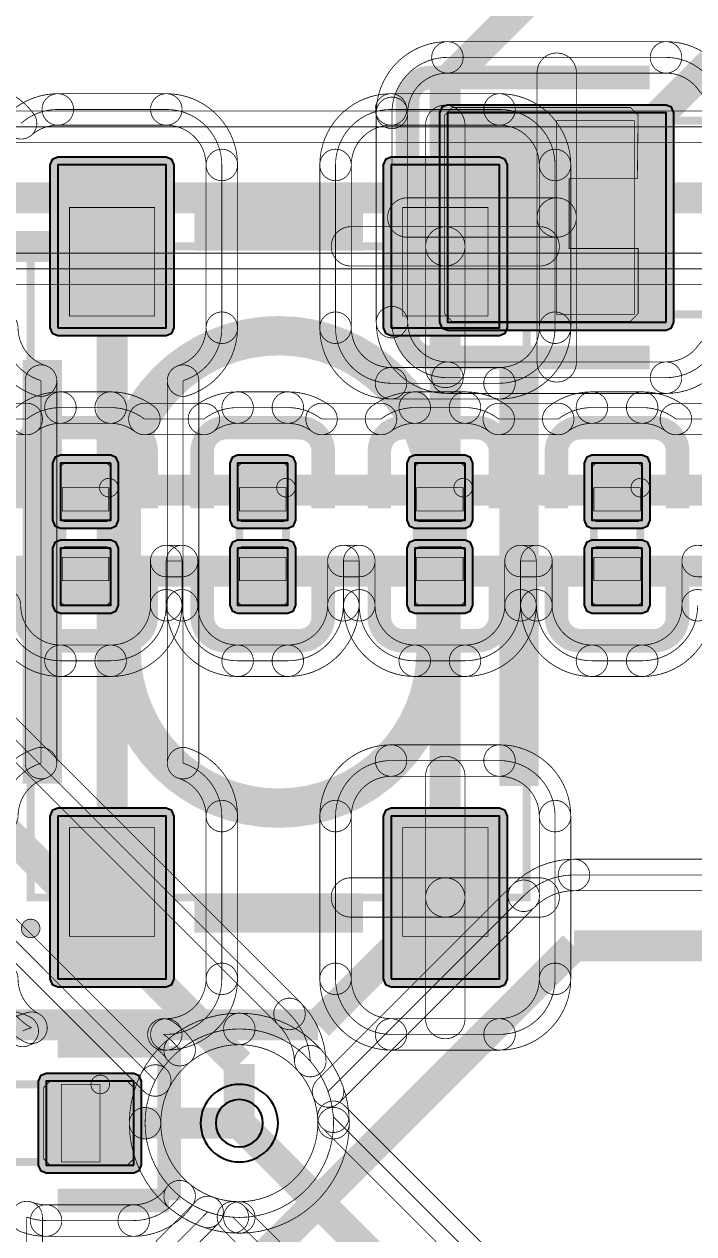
# Model space of a CAD drawing. Header units: millimetres. Extents: x -2.5 to 44.5, y -38.5 to 2.5.
# Drawn here: x 6.74 to 11.06, y -13.03 to -5.23 of the extents above; entities that cross this region are included whole.
import ezdxf

# ---------------------------------------------------------------- set-up
doc = ezdxf.new("R2010")
doc.units = ezdxf.units.MM
for name, color, linetype, true_color in [('Bottom Layer', 7, 'Continuous', 0x0000ff), ('Bottom Paste Mask Layer', 7, 'Continuous', 0x800000), ('Bottom Silkscreen Layer', 7, 'Continuous', 0x808000), ('Bottom Solder Mask Layer', 7, 'Continuous', 0xff00ff), ('Component Marking Layer', 7, 'Continuous', 0x66ffcc), ('Component Shape Layer', 7, 'Continuous', 0x00cccc), ('Hole Layer', 7, 'Continuous', 0x816200), ('Inner1', 7, 'Continuous', 0xbc8e00), ('Inner2', 7, 'Continuous', 0x70dbfa), ('Multi-Layer', 7, 'Continuous', 0xc0c0c0), ('Pin Soldering Layer', 7, 'Continuous', 0xcc9999), ('Top Layer', 7, 'Continuous', 0xff0000), ('Top Paste Mask Layer', 7, 'Continuous', 0x808080), ('Top Silkscreen Layer', 7, 'Continuous', 0xffff00), ('Top Solder Mask Layer', 7, 'Continuous', 0x800080)]:
    doc.layers.add(name, color=color, linetype=linetype, true_color=true_color)

msp = doc.modelspace()

# ---------------------------------------------------------------- hatches: boundary and pattern name
at = {"layer": 'Bottom Layer'}
for points in [[(10.881, -7.152), (10.881, -5.802), (9.471, -5.802), (9.471, -7.152)], [(7.2981, -8.0611), (6.9741, -8.0611), (6.9741, -8.4295), (7.2981, -8.4295)], [(8.4411, -8.0611), (8.1171, -8.0611), (8.1171, -8.4295), (8.4411, -8.4295)], [(9.5842, -8.0611), (9.2601, -8.0611), (9.2601, -8.4295), (9.5842, -8.4295)], [(10.7272, -8.0611), (10.4031, -8.0611), (10.4031, -8.4295), (10.7272, -8.4295)], [(7.2981, -8.6097), (6.9741, -8.6097), (6.9741, -8.9782), (7.2981, -8.9782)], [(8.4411, -8.6097), (8.1171, -8.6097), (8.1171, -8.9782), (8.4411, -8.9782)], [(9.5842, -8.6097), (9.2601, -8.6097), (9.2601, -8.9782), (9.5842, -8.9782)], [(10.7272, -8.6097), (10.4031, -8.6097), (10.4031, -8.9782), (10.7272, -8.9782)]]:
    msp.add_hatch(color=256, dxfattribs=at).paths.add_polyline_path(points)
at = {"layer": 'Bottom Paste Mask Layer'}
for points in [[(10.701, -7.097), (10.701, -6.677), (10.256, -6.677), (10.256, -6.227), (10.696, -6.227), (10.701, -5.817), (10.651, -5.767), (9.501, -5.767), (9.451, -5.817), (9.451, -7.097), (9.501, -7.147), (10.651, -7.147)], [(7.2741, -8.4386), (6.9981, -8.4386), (6.9741, -8.4146), (6.9741, -8.0852), (6.9981, -8.0612), (7.2741, -8.0612), (7.2981, -8.0852), (7.2981, -8.4146)], [(8.4171, -8.4386), (8.1411, -8.4386), (8.1171, -8.4146), (8.1171, -8.0852), (8.1411, -8.0612), (8.4171, -8.0612), (8.4411, -8.0852), (8.4411, -8.4146)], [(9.5601, -8.4386), (9.2842, -8.4386), (9.2601, -8.4146), (9.2601, -8.0852), (9.2842, -8.0612), (9.5601, -8.0612), (9.5842, -8.0852), (9.5842, -8.4146)], [(10.7031, -8.4386), (10.4272, -8.4386), (10.4031, -8.4146), (10.4031, -8.0852), (10.4272, -8.0612), (10.7031, -8.0612), (10.7272, -8.0852), (10.7272, -8.4146)], [(7.2741, -8.6006), (6.9981, -8.6006), (6.9741, -8.6246), (6.9741, -8.9541), (6.9981, -8.9781), (7.2741, -8.9781), (7.2981, -8.9541), (7.2981, -8.6246)], [(8.4171, -8.6006), (8.1411, -8.6006), (8.1171, -8.6246), (8.1171, -8.9541), (8.1411, -8.9781), (8.4171, -8.9781), (8.4411, -8.9541), (8.4411, -8.6246)], [(9.5601, -8.6006), (9.2842, -8.6006), (9.2601, -8.6246), (9.2601, -8.9541), (9.2842, -8.9781), (9.5601, -8.9781), (9.5842, -8.9541), (9.5842, -8.6246)], [(10.7031, -8.6006), (10.4272, -8.6006), (10.4031, -8.6246), (10.4031, -8.9541), (10.4272, -8.9781), (10.7031, -8.9781), (10.7272, -8.9541), (10.7272, -8.6246)]]:
    msp.add_hatch(color=256, dxfattribs=at).paths.add_polyline_path(points)
at = {"layer": 'Bottom Solder Mask Layer'}
for points in [[(10.9318, -7.152), (10.9318, -5.802), (10.9169, -5.7661), (10.881, -5.7512), (9.471, -5.7512), (9.4351, -5.7661), (9.4202, -5.802), (9.4202, -7.152), (9.4351, -7.1879), (9.471, -7.2028), (10.881, -7.2028), (10.9169, -7.1879)], [(7.2981, -8.0103), (6.9741, -8.0103), (6.9382, -8.0252), (6.9233, -8.0611), (6.9233, -8.4295), (6.9382, -8.4654), (6.9741, -8.4803), (7.2981, -8.4803), (7.3341, -8.4654), (7.3489, -8.4295), (7.3489, -8.0611), (7.3341, -8.0252)], [(8.4411, -8.0103), (8.1171, -8.0103), (8.0812, -8.0252), (8.0663, -8.0611), (8.0663, -8.4295), (8.0812, -8.4654), (8.1171, -8.4803), (8.4411, -8.4803), (8.4771, -8.4654), (8.4919, -8.4295), (8.4919, -8.0611), (8.4771, -8.0252)], [(9.5842, -8.0103), (9.2601, -8.0103), (9.2242, -8.0252), (9.2093, -8.0611), (9.2093, -8.4295), (9.2242, -8.4654), (9.2601, -8.4803), (9.5842, -8.4803), (9.6201, -8.4654), (9.635, -8.4295), (9.635, -8.0611), (9.6201, -8.0252)], [(10.7272, -8.0103), (10.4031, -8.0103), (10.3672, -8.0252), (10.3523, -8.0611), (10.3523, -8.4295), (10.3672, -8.4654), (10.4031, -8.4803), (10.7272, -8.4803), (10.7631, -8.4654), (10.778, -8.4295), (10.778, -8.0611), (10.7631, -8.0252)], [(7.2981, -8.5589), (6.9741, -8.5589), (6.9382, -8.5738), (6.9233, -8.6097), (6.9233, -8.9782), (6.9382, -9.0141), (6.9741, -9.029), (7.2981, -9.029), (7.3341, -9.0141), (7.3489, -8.9782), (7.3489, -8.6097), (7.3341, -8.5738)], [(8.4411, -8.5589), (8.1171, -8.5589), (8.0812, -8.5738), (8.0663, -8.6097), (8.0663, -8.9782), (8.0812, -9.0141), (8.1171, -9.029), (8.4411, -9.029), (8.4771, -9.0141), (8.4919, -8.9782), (8.4919, -8.6097), (8.4771, -8.5738)], [(9.5842, -8.5589), (9.2601, -8.5589), (9.2242, -8.5738), (9.2093, -8.6097), (9.2093, -8.9782), (9.2242, -9.0141), (9.2601, -9.029), (9.5842, -9.029), (9.6201, -9.0141), (9.635, -8.9782), (9.635, -8.6097), (9.6201, -8.5738)], [(10.7272, -8.5589), (10.4031, -8.5589), (10.3672, -8.5738), (10.3523, -8.6097), (10.3523, -8.9782), (10.3672, -9.0141), (10.4031, -9.029), (10.7272, -9.029), (10.7631, -9.0141), (10.778, -8.9782), (10.778, -8.6097), (10.7631, -8.5738)]]:
    msp.add_hatch(color=256, dxfattribs=at).paths.add_polyline_path(points)
at = {"layer": 'Component Marking Layer'}
for points in [[(7.2263, -8.2196, 1), (7.3462, -8.2196, 1)], [(8.3693, -8.2196, 1), (8.4892, -8.2196, 1)], [(9.5123, -8.2196, 1), (9.6322, -8.2196, 1)], [(10.6553, -8.2196, 1), (10.7752, -8.2196, 1)], [(6.7221, -11.063, 1), (6.842, -11.063, 1)], [(7.171, -12.069, 1), (7.291, -12.069, 1)]]:
    msp.add_hatch(color=256, dxfattribs=at).paths.add_polyline_path(points)
at = {"layer": 'Pin Soldering Layer'}
for points in [[(10.176, -5.852), (10.176, -7.102), (10.676, -7.102), (10.676, -5.852)], [(7.0321, -7.1122), (7.0321, -6.4121), (7.5821, -6.4121), (7.5821, -7.1122)], [(9.1819, -7.1122), (9.1819, -6.4121), (9.732, -6.4121), (9.732, -7.1122)], [(7.2862, -8.2196), (6.9861, -8.2196), (6.9861, -8.3696), (7.2862, -8.3696)], [(8.4292, -8.2196), (8.1291, -8.2196), (8.1291, -8.3696), (8.4292, -8.3696)], [(9.5722, -8.2196), (9.2721, -8.2196), (9.2721, -8.3696), (9.5722, -8.3696)], [(10.7152, -8.2196), (10.4151, -8.2196), (10.4151, -8.3696), (10.7152, -8.3696)], [(7.2862, -8.8196), (6.9861, -8.8196), (6.9861, -8.6696), (7.2862, -8.6696)], [(8.4292, -8.8196), (8.1291, -8.8196), (8.1291, -8.6696), (8.4292, -8.6696)], [(9.5722, -8.8196), (9.2721, -8.8196), (9.2721, -8.6696), (9.5722, -8.6696)], [(10.7152, -8.8196), (10.4151, -8.8196), (10.4151, -8.6696), (10.7152, -8.6696)], [(7.0321, -11.1131), (7.0321, -10.4131), (7.5821, -10.4131), (7.5821, -11.1131)], [(9.1819, -11.1131), (9.1819, -10.4131), (9.732, -10.4131), (9.732, -11.1131)], [(6.9799, -12.5691), (6.9799, -12.069), (7.2299, -12.069), (7.2299, -12.5691)]]:
    msp.add_hatch(color=256, dxfattribs=at).paths.add_polyline_path(points)
at = {"layer": 'Top Layer'}
for points in [[(6.9571, -7.1879), (7.6571, -7.1879), (7.6571, -6.1379), (6.9571, -6.1379)], [(9.1069, -7.1879), (9.8069, -7.1879), (9.8069, -6.1379), (9.1069, -6.1379)], [(6.9571, -11.3881), (7.6571, -11.3881), (7.6571, -10.3381), (6.9571, -10.3381)], [(9.1069, -11.3881), (9.8069, -11.3881), (9.8069, -10.3381), (9.1069, -10.3381)], [(7.4467, -12.589), (7.4467, -12.049), (6.881, -12.049), (6.881, -12.589)]]:
    msp.add_hatch(color=256, dxfattribs=at).paths.add_polyline_path(points)
at = {"layer": 'Top Paste Mask Layer'}
for points in [[(6.9571, -7.1879), (7.6571, -7.1879), (7.6571, -6.1379), (6.9571, -6.1379)], [(9.1069, -7.1879), (9.8069, -7.1879), (9.8069, -6.1379), (9.1069, -6.1379)], [(6.9571, -11.3881), (7.6571, -11.3881), (7.6571, -10.3381), (6.9571, -10.3381)], [(9.1069, -11.3881), (9.8069, -11.3881), (9.8069, -10.3381), (9.1069, -10.3381)], [(6.866, -12.089), (6.866, -12.549), (6.906, -12.589), (7.4067, -12.589), (7.4467, -12.549), (7.4467, -12.089), (7.4067, -12.049), (6.906, -12.049)]]:
    msp.add_hatch(color=256, dxfattribs=at).paths.add_polyline_path(points)
at = {"layer": 'Top Solder Mask Layer'}
for points in [[(6.9571, -7.2389), (7.6571, -7.2389), (7.6931, -7.224), (7.7081, -7.1879), (7.7081, -6.1379), (7.6931, -6.1019), (7.6571, -6.0869), (6.9571, -6.0869), (6.921, -6.1019), (6.9061, -6.1379), (6.9061, -7.1879), (6.921, -7.224)], [(9.1069, -7.2389), (9.8069, -7.2389), (9.843, -7.224), (9.8579, -7.1879), (9.8579, -6.1379), (9.843, -6.1019), (9.8069, -6.0869), (9.1069, -6.0869), (9.0709, -6.1019), (9.0559, -6.1379), (9.0559, -7.1879), (9.0709, -7.224)], [(6.9571, -11.4391), (7.6571, -11.4391), (7.6931, -11.4242), (7.7081, -11.3881), (7.7081, -10.3381), (7.6931, -10.302), (7.6571, -10.2871), (6.9571, -10.2871), (6.921, -10.302), (6.9061, -10.3381), (6.9061, -11.3881), (6.921, -11.4242)], [(9.1069, -11.4391), (9.8069, -11.4391), (9.843, -11.4242), (9.8579, -11.3881), (9.8579, -10.3381), (9.843, -10.302), (9.8069, -10.2871), (9.1069, -10.2871), (9.0709, -10.302), (9.0559, -10.3381), (9.0559, -11.3881), (9.0709, -11.4242)], [(7.4975, -12.589), (7.4975, -12.049), (7.4826, -12.0131), (7.4467, -11.9982), (6.881, -11.9982), (6.8451, -12.0131), (6.8302, -12.049), (6.8302, -12.589), (6.8451, -12.6249), (6.881, -12.6398), (7.4467, -12.6398), (7.4826, -12.6249)]]:
    msp.add_hatch(color=256, dxfattribs=at).paths.add_polyline_path(points)

# ---------------------------------------------------------------- linework, layer by layer
at = {"layer": 'Bottom Layer', "const_width": 0.00508}
for points in [[(9.0113, -5.802, -0.414214), (9.471, -5.3423, -1), (9.471, -5.5455, 0.414214), (9.2145, -5.802, -1)], [(9.471, -5.5455, -1), (9.471, -5.3423), (10.881, -5.3423, -1), (10.881, -5.5455)], [(9.471, -5.5455, -1), (9.471, -5.3423), (9.471, -5.3423, -1), (9.471, -5.5455)], [(10.881, -5.3423, -0.246808), (11.2597, -5.5413, -1), (11.0923, -5.6565, 0.246808), (10.881, -5.5455, -1)], [(10.881, -5.5455, -1), (10.881, -5.3423), (10.881, -5.3423, -1), (10.881, -5.5455)], [(10.303, -6.477, -1), (10.049, -6.477), (10.049, -5.5429, -1), (10.303, -5.5429)], [(9.0113, -5.802, -1), (9.2145, -5.802), (9.2145, -7.152, -1), (9.0113, -7.152)], [(9.2119, -6.604, -1), (9.2119, -6.35), (10.176, -6.35, -1), (10.176, -6.604)], [(10.049, -6.477, -1), (10.303, -6.477), (10.303, -7.4111, -1), (10.049, -7.4111)], [(9.0113, -7.152, -1), (9.2145, -7.152), (9.2145, -7.152, -1), (9.0113, -7.152)], [(9.471, -7.6118, -0.414214), (9.0113, -7.152, -1), (9.2145, -7.152, 0.414214), (9.471, -7.4086, -1)], [(11.2597, -7.4127, -0.246808), (10.881, -7.6118, -1), (10.881, -7.4086, 0.246808), (11.0923, -7.2975, -1)], [(9.471, -7.6118, -1), (9.471, -7.4086), (9.471, -7.4086, -1), (9.471, -7.6118)], [(9.471, -7.6118, -1), (9.471, -7.4086), (10.881, -7.4086, -1), (10.881, -7.6118)], [(10.881, -7.6118, -1), (10.881, -7.4086), (10.881, -7.4086, -1), (10.881, -7.6118)], [(6.6949, -7.6958, -0.16463), (6.9741, -7.6013, -1), (6.9741, -7.8045, 0.16463), (6.8183, -7.8573, -1)], [(6.9741, -7.8045, -1), (6.9741, -7.6013), (7.2981, -7.6013, -1), (7.2981, -7.8045)], [(6.9741, -7.8045, -1), (6.9741, -7.6013), (6.9741, -7.6013, -1), (6.9741, -7.8045)], [(7.2981, -7.6013, -0.16463), (7.5773, -7.6958, -1), (7.4539, -7.8573, 0.16463), (7.2981, -7.8045, -1)], [(7.2981, -7.8045, -1), (7.2981, -7.6013), (7.2981, -7.6013, -1), (7.2981, -7.8045)], [(7.8379, -7.6958, -0.16463), (8.1171, -7.6013, -1), (8.1171, -7.8045, 0.16463), (7.9613, -7.8573, -1)], [(8.1171, -7.8045, -1), (8.1171, -7.6013), (8.4411, -7.6013, -1), (8.4411, -7.8045)], [(8.1171, -7.8045, -1), (8.1171, -7.6013), (8.1171, -7.6013, -1), (8.1171, -7.8045)], [(8.4411, -7.6013, -0.16463), (8.7204, -7.6958, -1), (8.5969, -7.8573, 0.16463), (8.4411, -7.8045, -1)], [(8.4411, -7.8045, -1), (8.4411, -7.6013), (8.4411, -7.6013, -1), (8.4411, -7.8045)], [(8.9809, -7.6958, -0.16463), (9.2601, -7.6013, -1), (9.2601, -7.8045, 0.16463), (9.1043, -7.8573, -1)], [(9.2601, -7.8045, -1), (9.2601, -7.6013), (9.5842, -7.6013, -1), (9.5842, -7.8045)], [(9.5842, -7.6013, -0.16463), (9.8634, -7.6958, -1), (9.7399, -7.8573, 0.16463), (9.5842, -7.8045, -1)], [(10.1239, -7.6958, -0.16463), (10.4031, -7.6013, -1), (10.4031, -7.8045, 0.16463), (10.2474, -7.8573, -1)], [(10.4031, -7.8045, -1), (10.4031, -7.6013), (10.7272, -7.6013, -1), (10.7272, -7.8045)], [(10.7272, -7.6013, -0.16463), (11.0064, -7.6958, -1), (10.883, -7.8573, 0.16463), (10.7272, -7.8045, -1)], [(6.3726, -7.8782, -1), (6.3726, -7.675), (6.7566, -7.675, -1), (6.7566, -7.8782)], [(7.5156, -7.8782, -1), (7.5156, -7.675), (7.8996, -7.675, -1), (7.8996, -7.8782)], [(8.6586, -7.8782, -1), (8.6586, -7.675), (9.0426, -7.675, -1), (9.0426, -7.8782)], [(9.8017, -7.8782, -1), (9.8017, -7.675), (10.1856, -7.675, -1), (10.1856, -7.8782)], [(10.9447, -7.8782, -1), (10.9447, -7.675), (11.3287, -7.675, -1), (11.3287, -7.8782)], [(7.7579, -8.9782, -1), (7.5547, -8.9782), (7.5547, -8.6928, -1), (7.7579, -8.6928)], [(7.6563, -8.7944, -1), (7.6563, -8.5912), (7.759, -8.5912, -1), (7.759, -8.7944)], [(7.6574, -8.6928, -1), (7.8606, -8.6928), (7.8606, -8.9782, -1), (7.6574, -8.9782)], [(8.9009, -8.9782, -1), (8.6977, -8.9782), (8.6977, -8.6928, -1), (8.9009, -8.6928)], [(8.7993, -8.7944, -1), (8.7993, -8.5912), (8.902, -8.5912, -1), (8.902, -8.7944)], [(8.8004, -8.6928, -1), (9.0036, -8.6928), (9.0036, -8.9782, -1), (8.8004, -8.9782)], [(10.0439, -8.9782, -1), (9.8407, -8.9782), (9.8407, -8.6928, -1), (10.0439, -8.6928)], [(9.9423, -8.7944, -1), (9.9423, -8.5912), (10.045, -8.5912, -1), (10.045, -8.7944)], [(9.9434, -8.6928, -1), (10.1466, -8.6928), (10.1466, -8.9782, -1), (9.9434, -8.9782)], [(11.1869, -8.9782, -1), (10.9837, -8.9782), (10.9837, -8.6928, -1), (11.1869, -8.6928)], [(11.0853, -8.7944, -1), (11.0853, -8.5912), (11.188, -8.5912, -1), (11.188, -8.7944)], [(6.9741, -9.4379, -0.414214), (6.5144, -8.9782, -1), (6.7176, -8.9782, 0.414214), (6.9741, -9.2347, -1)], [(7.7579, -8.9782, -0.414214), (7.2981, -9.4379, -1), (7.2981, -9.2347, 0.414214), (7.5547, -8.9782, -1)], [(7.6574, -8.9782, -1), (7.8606, -8.9782), (7.8606, -8.9782, -1), (7.6574, -8.9782)], [(8.1171, -9.4379, -0.414214), (7.6574, -8.9782, -1), (7.8606, -8.9782, 0.414214), (8.1171, -9.2347, -1)], [(8.9009, -8.9782, -0.414214), (8.4411, -9.4379, -1), (8.4411, -9.2347, 0.414214), (8.6977, -8.9782, -1)], [(8.8004, -8.9782, -1), (9.0036, -8.9782), (9.0036, -8.9782, -1), (8.8004, -8.9782)], [(9.2601, -9.4379, -0.414214), (8.8004, -8.9782, -1), (9.0036, -8.9782, 0.414214), (9.2601, -9.2347, -1)], [(10.0439, -8.9782, -0.414214), (9.5842, -9.4379, -1), (9.5842, -9.2347, 0.414214), (9.8407, -8.9782, -1)], [(9.9434, -8.9782, -1), (10.1466, -8.9782), (10.1466, -8.9782, -1), (9.9434, -8.9782)], [(10.4031, -9.4379, -0.414214), (9.9434, -8.9782, -1), (10.1466, -8.9782, 0.414214), (10.4031, -9.2347, -1)], [(11.1869, -8.9782, -0.414214), (10.7272, -9.4379, -1), (10.7272, -9.2347, 0.414214), (10.9837, -8.9782, -1)], [(6.9741, -9.4379, -1), (6.9741, -9.2347), (7.2981, -9.2347, -1), (7.2981, -9.4379)], [(8.1171, -9.4379, -1), (8.1171, -9.2347), (8.4411, -9.2347, -1), (8.4411, -9.4379)], [(9.2601, -9.4379, -1), (9.2601, -9.2347), (9.5842, -9.2347, -1), (9.5842, -9.4379)], [(10.4031, -9.4379, -1), (10.4031, -9.2347), (10.7272, -9.2347, -1), (10.7272, -9.4379)], [(9.8912, -10.7802, -0.198912), (10.287, -10.6163, -1), (10.287, -10.8195, 0.198912), (10.0349, -10.9239, -1)], [(10.287, -10.8195, -1), (10.287, -10.6163), (14.3466, -10.6163, -1), (14.3466, -10.8195)], [(10.287, -10.8195, -1), (10.287, -10.6163), (10.287, -10.6163, -1), (10.287, -10.8195)], [(8.7725, -12.1863, -1), (8.6289, -12.0426), (9.8912, -10.7802, -1), (10.0349, -10.9239)], [(10.0349, -10.9239, -1), (9.8912, -10.7802), (9.8912, -10.7802, -1), (10.0349, -10.9239)], [(7.4183, -12.319, -0.414214), (8.128, -11.6093, -1), (8.128, -11.8125, 0.414214), (7.6215, -12.319, -1)], [(8.128, -11.6093, -0.316931), (8.7964, -12.0802, -1), (8.605, -12.1486, 0.316931), (8.128, -11.8125, -1)], [(7.8892, -12.9874, -0.316931), (7.4183, -12.319, -1), (7.6215, -12.319, 0.316931), (7.9576, -12.796, -1)], [(7.7489, -13.2099, -1), (7.6052, -13.0662), (7.8516, -12.8199, -1), (7.9953, -12.9636)]]:
    msp.add_lwpolyline(points, format="xyb", close=True, dxfattribs=at)
at = {"layer": 'Bottom Layer', "const_width": 0.2}
for points in [[(10.176, -6.477), (11.176, -5.477)], [(4.9724, -8.2347), (12.827, -8.2347)], [(4.8366, -8.7592), (13.9459, -8.7592)], [(10.287, -11.176), (8.001, -13.462)], [(14.9342, -11.176), (10.287, -11.176)]]:
    msp.add_lwpolyline(points, dxfattribs=at)
at = {"layer": 'Bottom Layer', "const_width": 0.00508}
for points in [[(11.176, -5.5989, 0.246808), (10.881, -5.4439), (10.881, -5.4439), (9.471, -5.4439), (9.471, -5.4439, 0.414214), (9.1129, -5.802), (9.1129, -7.152), (9.1129, -7.152, 0.414214), (9.471, -7.5102), (9.471, -7.5102), (10.881, -7.5102), (10.881, -7.5102, 0.246808), (11.176, -7.3551, 0.246808)], [(11.3287, -7.7766), (10.9447, -7.7766, 0.16463), (10.7272, -7.7029), (10.4031, -7.7029, 0.16463), (10.1856, -7.7766), (9.8017, -7.7766, 0.16463), (9.5842, -7.7029), (9.2601, -7.7029, 0.16463), (9.0426, -7.7766), (8.6586, -7.7766, 0.16463), (8.4411, -7.7029), (8.4411, -7.7029), (8.1171, -7.7029), (8.1171, -7.7029, 0.16463), (7.8996, -7.7766), (7.5156, -7.7766, 0.16463), (7.2981, -7.7029), (7.2981, -7.7029), (6.9741, -7.7029), (6.9741, -7.7029, 0.16463), (6.7566, -7.7766), (6.3726, -7.7766, 0.16463)], [(6.616, -8.9782, 0.414214), (6.9741, -9.3363), (7.2981, -9.3363, 0.414214), (7.6563, -8.9782), (7.6563, -8.6928), (7.759, -8.6928), (7.759, -8.9782), (7.759, -8.9782, 0.414214), (8.1171, -9.3363), (8.4411, -9.3363, 0.414214), (8.7993, -8.9782), (8.7993, -8.6928), (8.902, -8.6928), (8.902, -8.9782), (8.902, -8.9782, 0.414214), (9.2601, -9.3363), (9.5842, -9.3363, 0.414214), (9.9423, -8.9782), (9.9423, -8.6928), (10.045, -8.6928), (10.045, -8.9782), (10.045, -8.9782, 0.414214), (10.4031, -9.3363), (10.7272, -9.3363, 0.414214), (11.0853, -8.9782)], [(14.3466, -10.7179), (10.287, -10.7179), (10.287, -10.7179, 0.198912), (9.9631, -10.8521), (9.9631, -10.8521), (8.7007, -12.1144, 0.316931), (8.128, -11.7109, 0.414214), (7.5199, -12.319, 0.316931), (7.9234, -12.8917), (7.6771, -13.1381)]]:
    msp.add_lwpolyline(points, format="xyb", dxfattribs=at)
at = {"layer": 'Bottom Layer'}
for points in [[(10.881, -7.152), (10.881, -5.802), (9.471, -5.802), (9.471, -7.152)], [(7.2981, -8.0611), (6.9741, -8.0611), (6.9741, -8.4295), (7.2981, -8.4295)], [(8.4411, -8.0611), (8.1171, -8.0611), (8.1171, -8.4295), (8.4411, -8.4295)], [(9.5842, -8.0611), (9.2601, -8.0611), (9.2601, -8.4295), (9.5842, -8.4295)], [(10.7272, -8.0611), (10.4031, -8.0611), (10.4031, -8.4295), (10.7272, -8.4295)], [(7.2981, -8.6097), (6.9741, -8.6097), (6.9741, -8.9782), (7.2981, -8.9782)], [(8.4411, -8.6097), (8.1171, -8.6097), (8.1171, -8.9782), (8.4411, -8.9782)], [(9.5842, -8.6097), (9.2601, -8.6097), (9.2601, -8.9782), (9.5842, -8.9782)], [(10.7272, -8.6097), (10.4031, -8.6097), (10.4031, -8.9782), (10.7272, -8.9782)]]:
    msp.add_lwpolyline(points, close=True, dxfattribs=at)
at = {"layer": 'Bottom Paste Mask Layer', "const_width": 0.00508}
for points in [[(10.701, -7.097), (10.701, -6.677), (10.256, -6.677), (10.256, -6.227), (10.696, -6.227), (10.701, -5.817), (10.651, -5.767), (9.501, -5.767), (9.451, -5.817), (9.451, -7.097), (9.501, -7.147), (10.651, -7.147)], [(10.701, -7.097), (10.701, -6.677), (10.256, -6.677), (10.256, -6.227), (10.696, -6.227), (10.701, -5.817), (10.651, -5.767), (9.501, -5.767), (9.451, -5.817), (9.451, -7.097), (9.501, -7.147), (10.651, -7.147)], [(7.2741, -8.4386), (6.9981, -8.4386), (6.9741, -8.4146), (6.9741, -8.0852), (6.9981, -8.0612), (7.2741, -8.0612), (7.2981, -8.0852), (7.2981, -8.4146)], [(7.2741, -8.4386), (6.9981, -8.4386), (6.9741, -8.4146), (6.9741, -8.0852), (6.9981, -8.0612), (7.2741, -8.0612), (7.2981, -8.0852), (7.2981, -8.4146)], [(8.4171, -8.4386), (8.1411, -8.4386), (8.1171, -8.4146), (8.1171, -8.0852), (8.1411, -8.0612), (8.4171, -8.0612), (8.4411, -8.0852), (8.4411, -8.4146)], [(8.4171, -8.4386), (8.1411, -8.4386), (8.1171, -8.4146), (8.1171, -8.0852), (8.1411, -8.0612), (8.4171, -8.0612), (8.4411, -8.0852), (8.4411, -8.4146)], [(9.5601, -8.4386), (9.2842, -8.4386), (9.2601, -8.4146), (9.2601, -8.0852), (9.2842, -8.0612), (9.5601, -8.0612), (9.5842, -8.0852), (9.5842, -8.4146)], [(9.5601, -8.4386), (9.2842, -8.4386), (9.2601, -8.4146), (9.2601, -8.0852), (9.2842, -8.0612), (9.5601, -8.0612), (9.5842, -8.0852), (9.5842, -8.4146)], [(10.7031, -8.4386), (10.4272, -8.4386), (10.4031, -8.4146), (10.4031, -8.0852), (10.4272, -8.0612), (10.7031, -8.0612), (10.7272, -8.0852), (10.7272, -8.4146)], [(10.7031, -8.4386), (10.4272, -8.4386), (10.4031, -8.4146), (10.4031, -8.0852), (10.4272, -8.0612), (10.7031, -8.0612), (10.7272, -8.0852), (10.7272, -8.4146)], [(7.2741, -8.6006), (6.9981, -8.6006), (6.9741, -8.6246), (6.9741, -8.9541), (6.9981, -8.9781), (7.2741, -8.9781), (7.2981, -8.9541), (7.2981, -8.6246)], [(7.2741, -8.6006), (6.9981, -8.6006), (6.9741, -8.6246), (6.9741, -8.9541), (6.9981, -8.9781), (7.2741, -8.9781), (7.2981, -8.9541), (7.2981, -8.6246)], [(8.4171, -8.6006), (8.1411, -8.6006), (8.1171, -8.6246), (8.1171, -8.9541), (8.1411, -8.9781), (8.4171, -8.9781), (8.4411, -8.9541), (8.4411, -8.6246)], [(8.4171, -8.6006), (8.1411, -8.6006), (8.1171, -8.6246), (8.1171, -8.9541), (8.1411, -8.9781), (8.4171, -8.9781), (8.4411, -8.9541), (8.4411, -8.6246)], [(9.5601, -8.6006), (9.2842, -8.6006), (9.2601, -8.6246), (9.2601, -8.9541), (9.2842, -8.9781), (9.5601, -8.9781), (9.5842, -8.9541), (9.5842, -8.6246)], [(9.5601, -8.6006), (9.2842, -8.6006), (9.2601, -8.6246), (9.2601, -8.9541), (9.2842, -8.9781), (9.5601, -8.9781), (9.5842, -8.9541), (9.5842, -8.6246)], [(10.7031, -8.6006), (10.4272, -8.6006), (10.4031, -8.6246), (10.4031, -8.9541), (10.4272, -8.9781), (10.7031, -8.9781), (10.7272, -8.9541), (10.7272, -8.6246)], [(10.7031, -8.6006), (10.4272, -8.6006), (10.4031, -8.6246), (10.4031, -8.9541), (10.4272, -8.9781), (10.7031, -8.9781), (10.7272, -8.9541), (10.7272, -8.6246)]]:
    msp.add_lwpolyline(points, close=True, dxfattribs=at)
at = {"layer": 'Bottom Silkscreen Layer', "const_width": 0.1524}
for points in [[(9.2124, -5.7258, -0.414214), (9.3648, -5.5734)], [(9.2124, -5.7258, -0.414214), (9.3648, -5.5734)], [(9.3648, -7.3806, -0.414214), (9.2124, -7.2282)], [(9.3648, -7.3806, -0.414214), (9.2124, -7.2282)], [(6.8979, -7.8326, 0.414214), (6.7455, -7.985)], [(6.8979, -7.8326, 0.414214), (6.7455, -7.985)], [(7.5267, -7.985, 0.414214), (7.3743, -7.8326)], [(7.5267, -7.985, 0.414214), (7.3743, -7.8326)], [(8.0409, -7.8326, 0.414214), (7.8885, -7.985)], [(8.0409, -7.8326, 0.414214), (7.8885, -7.985)], [(8.6697, -7.985, 0.414214), (8.5173, -7.8326)], [(8.6697, -7.985, 0.414214), (8.5173, -7.8326)], [(9.1839, -7.8326, 0.414214), (9.0315, -7.985)], [(9.1839, -7.8326, 0.414214), (9.0315, -7.985)], [(9.8128, -7.985, 0.414214), (9.6604, -7.8326)], [(9.8128, -7.985, 0.414214), (9.6604, -7.8326)], [(10.3269, -7.8326, 0.414214), (10.1745, -7.985)], [(10.3269, -7.8326, 0.414214), (10.1745, -7.985)], [(10.9558, -7.985, 0.414214), (10.8034, -7.8326)], [(10.9558, -7.985, 0.414214), (10.8034, -7.8326)], [(6.8979, -9.2067, -0.414214), (6.7455, -9.0543)], [(6.8979, -9.2067, -0.414214), (6.7455, -9.0543)], [(7.5267, -9.0543, -0.414214), (7.3743, -9.2067)], [(7.5267, -9.0543, -0.414214), (7.3743, -9.2067)], [(8.0409, -9.2067, -0.414214), (7.8885, -9.0543)], [(8.0409, -9.2067, -0.414214), (7.8885, -9.0543)], [(8.6697, -9.0543, -0.414214), (8.5173, -9.2067)], [(8.6697, -9.0543, -0.414214), (8.5173, -9.2067)], [(9.1839, -9.2067, -0.414214), (9.0315, -9.0543)], [(9.1839, -9.2067, -0.414214), (9.0315, -9.0543)], [(9.8128, -9.0543, -0.414214), (9.6604, -9.2067)], [(9.8128, -9.0543, -0.414214), (9.6604, -9.2067)], [(10.3269, -9.2067, -0.414214), (10.1745, -9.0543)], [(10.3269, -9.2067, -0.414214), (10.1745, -9.0543)], [(10.9558, -9.0543, -0.414214), (10.8034, -9.2067)], [(10.9558, -9.0543, -0.414214), (10.8034, -9.2067)]]:
    msp.add_lwpolyline(points, format="xyb", dxfattribs=at)
for points in [[(9.3648, -5.5734), (10.7748, -5.5734)], [(9.3648, -5.5734), (10.7748, -5.5734)], [(9.2124, -7.2282), (9.2124, -5.7258)], [(9.2124, -7.2282), (9.2124, -5.7258)], [(10.7748, -7.3806), (9.3648, -7.3806)], [(10.7748, -7.3806), (9.3648, -7.3806)], [(7.3743, -7.8326), (6.8979, -7.8326)], [(7.3743, -7.8326), (6.8979, -7.8326)], [(8.5173, -7.8326), (8.0409, -7.8326)], [(8.5173, -7.8326), (8.0409, -7.8326)], [(9.6604, -7.8326), (9.1839, -7.8326)], [(9.6604, -7.8326), (9.1839, -7.8326)], [(10.8034, -7.8326), (10.3269, -7.8326)], [(10.8034, -7.8326), (10.3269, -7.8326)], [(6.7455, -7.985), (6.7455, -8.3534)], [(6.7455, -7.985), (6.7455, -8.3534)], [(7.5267, -8.3534), (7.5267, -7.985)], [(7.5267, -8.3534), (7.5267, -7.985)], [(7.8885, -7.985), (7.8885, -8.3534)], [(7.8885, -7.985), (7.8885, -8.3534)], [(8.6697, -8.3534), (8.6697, -7.985)], [(8.6697, -8.3534), (8.6697, -7.985)], [(9.0315, -7.985), (9.0315, -8.3534)], [(9.0315, -7.985), (9.0315, -8.3534)], [(9.8128, -8.3534), (9.8128, -7.985)], [(9.8128, -8.3534), (9.8128, -7.985)], [(10.1745, -7.985), (10.1745, -8.3534)], [(10.1745, -7.985), (10.1745, -8.3534)], [(10.9558, -8.3534), (10.9558, -7.985)], [(10.9558, -8.3534), (10.9558, -7.985)], [(6.7455, -9.0543), (6.7455, -8.6858)], [(6.7455, -9.0543), (6.7455, -8.6858)], [(7.5267, -8.6858), (7.5267, -9.0543)], [(7.5267, -8.6858), (7.5267, -9.0543)], [(7.8885, -9.0543), (7.8885, -8.6858)], [(7.8885, -9.0543), (7.8885, -8.6858)], [(8.6697, -8.6858), (8.6697, -9.0543)], [(8.6697, -8.6858), (8.6697, -9.0543)], [(9.0315, -9.0543), (9.0315, -8.6858)], [(9.0315, -9.0543), (9.0315, -8.6858)], [(9.8128, -8.6858), (9.8128, -9.0543)], [(9.8128, -8.6858), (9.8128, -9.0543)], [(10.1745, -9.0543), (10.1745, -8.6858)], [(10.1745, -9.0543), (10.1745, -8.6858)], [(10.9558, -8.6858), (10.9558, -9.0543)], [(10.9558, -8.6858), (10.9558, -9.0543)], [(7.3743, -9.2067), (6.8979, -9.2067)], [(7.3743, -9.2067), (6.8979, -9.2067)], [(8.5173, -9.2067), (8.0409, -9.2067)], [(8.5173, -9.2067), (8.0409, -9.2067)], [(9.6604, -9.2067), (9.1839, -9.2067)], [(9.6604, -9.2067), (9.1839, -9.2067)], [(10.8034, -9.2067), (10.3269, -9.2067)], [(10.8034, -9.2067), (10.3269, -9.2067)]]:
    msp.add_lwpolyline(points, dxfattribs=at)
at = {"layer": 'Bottom Solder Mask Layer'}
for points in [[(10.9318, -7.152), (10.9318, -5.802), (10.9169, -5.7661), (10.881, -5.7512), (9.471, -5.7512), (9.4351, -5.7661), (9.4202, -5.802), (9.4202, -7.152), (9.4351, -7.1879), (9.471, -7.2028), (10.881, -7.2028), (10.9169, -7.1879)], [(7.2981, -8.0103), (6.9741, -8.0103), (6.9382, -8.0252), (6.9233, -8.0611), (6.9233, -8.4295), (6.9382, -8.4654), (6.9741, -8.4803), (7.2981, -8.4803), (7.3341, -8.4654), (7.3489, -8.4295), (7.3489, -8.0611), (7.3341, -8.0252)], [(8.4411, -8.0103), (8.1171, -8.0103), (8.0812, -8.0252), (8.0663, -8.0611), (8.0663, -8.4295), (8.0812, -8.4654), (8.1171, -8.4803), (8.4411, -8.4803), (8.4771, -8.4654), (8.4919, -8.4295), (8.4919, -8.0611), (8.4771, -8.0252)], [(9.5842, -8.0103), (9.2601, -8.0103), (9.2242, -8.0252), (9.2093, -8.0611), (9.2093, -8.4295), (9.2242, -8.4654), (9.2601, -8.4803), (9.5842, -8.4803), (9.6201, -8.4654), (9.635, -8.4295), (9.635, -8.0611), (9.6201, -8.0252)], [(10.7272, -8.0103), (10.4031, -8.0103), (10.3672, -8.0252), (10.3523, -8.0611), (10.3523, -8.4295), (10.3672, -8.4654), (10.4031, -8.4803), (10.7272, -8.4803), (10.7631, -8.4654), (10.778, -8.4295), (10.778, -8.0611), (10.7631, -8.0252)], [(7.2981, -8.5589), (6.9741, -8.5589), (6.9382, -8.5738), (6.9233, -8.6097), (6.9233, -8.9782), (6.9382, -9.0141), (6.9741, -9.029), (7.2981, -9.029), (7.3341, -9.0141), (7.3489, -8.9782), (7.3489, -8.6097), (7.3341, -8.5738)], [(8.4411, -8.5589), (8.1171, -8.5589), (8.0812, -8.5738), (8.0663, -8.6097), (8.0663, -8.9782), (8.0812, -9.0141), (8.1171, -9.029), (8.4411, -9.029), (8.4771, -9.0141), (8.4919, -8.9782), (8.4919, -8.6097), (8.4771, -8.5738)], [(9.5842, -8.5589), (9.2601, -8.5589), (9.2242, -8.5738), (9.2093, -8.6097), (9.2093, -8.9782), (9.2242, -9.0141), (9.2601, -9.029), (9.5842, -9.029), (9.6201, -9.0141), (9.635, -8.9782), (9.635, -8.6097), (9.6201, -8.5738)], [(10.7272, -8.5589), (10.4031, -8.5589), (10.3672, -8.5738), (10.3523, -8.6097), (10.3523, -8.9782), (10.3672, -9.0141), (10.4031, -9.029), (10.7272, -9.029), (10.7631, -9.0141), (10.778, -8.9782), (10.778, -8.6097), (10.7631, -8.5738)]]:
    msp.add_lwpolyline(points, close=True, dxfattribs=at)
at = {"layer": 'Component Marking Layer', "const_width": 0.00508}
for points in [[(7.2263, -8.2196, 1), (7.3462, -8.2196, 1)], [(8.3693, -8.2196, 1), (8.4892, -8.2196, 1)], [(9.5123, -8.2196, 1), (9.6322, -8.2196, 1)], [(10.6553, -8.2196, 1), (10.7752, -8.2196, 1)], [(6.7221, -11.063, 1), (6.842, -11.063, 1)], [(7.171, -12.069, 1), (7.291, -12.069, 1)]]:
    msp.add_lwpolyline(points, format="xyb", close=True, dxfattribs=at)
at = {"layer": 'Component Shape Layer', "const_width": 0.0508}
for points in [[(12.176, -7.102), (12.176, -5.852), (10.176, -5.852), (10.176, -7.102)], [(12.176, -7.102), (12.176, -5.852), (10.176, -5.852), (10.176, -7.102)], [(6.7821, -10.863), (6.7821, -6.663), (9.9821, -6.663), (9.9821, -10.863)], [(6.7821, -10.863), (6.7821, -6.663), (9.9821, -6.663), (9.9821, -10.863)], [(7.2862, -8.2196), (6.9861, -8.2196), (6.9861, -8.8196), (7.2862, -8.8196)], [(7.2862, -8.2196), (6.9861, -8.2196), (6.9861, -8.8196), (7.2862, -8.8196)], [(8.4292, -8.2196), (8.1291, -8.2196), (8.1291, -8.8196), (8.4292, -8.8196)], [(8.4292, -8.2196), (8.1291, -8.2196), (8.1291, -8.8196), (8.4292, -8.8196)], [(9.5722, -8.2196), (9.2721, -8.2196), (9.2721, -8.8196), (9.5722, -8.8196)], [(9.5722, -8.2196), (9.2721, -8.2196), (9.2721, -8.8196), (9.5722, -8.8196)], [(10.7152, -8.2196), (10.4151, -8.2196), (10.4151, -8.8196), (10.7152, -8.8196)], [(10.7152, -8.2196), (10.4151, -8.2196), (10.4151, -8.8196), (10.7152, -8.8196)], [(7.231, -12.069), (7.231, -12.569), (6.231, -12.569), (6.231, -12.069)], [(7.231, -12.069), (7.231, -12.569), (6.231, -12.569), (6.231, -12.069)]]:
    msp.add_lwpolyline(points, close=True, dxfattribs=at)
at = {"layer": 'Hole Layer'}
msp.add_lwpolyline([(7.9755, -12.319, 1), (8.2805, -12.319), (8.2805, -12.319, 1), (7.9755, -12.319)], format="xyb", dxfattribs=at)
at = {"layer": 'Inner1', "const_width": 0.00508}
msp.add_lwpolyline([(10.8309, -14.374), (8.7348, -12.2779, 0.164191), (8.5857, -11.9186, 0.187926), (8.452, -11.6141), (8.452, -11.6141), (6.4488, -9.6109, 0.39451), (5.842, -9.0439, 0.414214), (5.2339, -9.652, 0.39451), (5.8008, -10.2588), (7.5858, -12.0437, 0.118004), (7.5199, -12.319, 0.39451), (8.0869, -12.9258), (9.7408, -14.5797, 0.273944)], format="xyb", dxfattribs=at)
for points in [[(6.3769, -9.6827, -1), (6.5206, -9.539), (8.5238, -11.5422, -1), (8.3801, -11.6859)], [(5.729, -10.3306, -1), (5.8727, -10.1869), (7.6576, -11.9718, -1), (7.5139, -12.1155)], [(8.5238, -11.5422, -0.187926), (8.6873, -11.9143, -1), (8.4842, -11.9229, 0.187926), (8.3801, -11.6859, -1)], [(8.3801, -11.6859, -1), (8.5238, -11.5422), (8.5238, -11.5422, -1), (8.3801, -11.6859)], [(8.6622, -11.8517, -0.164191), (8.8361, -12.271, -1), (8.6334, -12.2847, 0.164191), (8.5093, -11.9855, -1)], [(7.4183, -12.319, -0.118004), (7.4952, -11.9977, -1), (7.6764, -12.0897, 0.118004), (7.6215, -12.319, -1)], [(8.08, -13.0271, -0.39451), (7.4183, -12.319, -1), (7.6215, -12.319, 0.39451), (8.0937, -12.8244, -1)], [(8.6629, -12.3497, -1), (8.8066, -12.206), (10.9027, -14.3021, -1), (10.759, -14.4458)], [(8.015, -12.9976, -1), (8.1587, -12.8539), (9.8126, -14.5079, -1), (9.6689, -14.6515)]]:
    msp.add_lwpolyline(points, format="xyb", close=True, dxfattribs=at)
at = {"layer": 'Inner1', "const_width": 0.2}
for points in [[(5.842, -9.652), (8.128, -11.938)], [(8.128, -11.938), (8.128, -12.319)], [(8.128, -12.319), (13.027, -17.218)]]:
    msp.add_lwpolyline(points, dxfattribs=at)
at = {"layer": 'Inner2', "const_width": 0.00508}
msp.add_lwpolyline([(16.637, -5.8919), (4.4639, -5.8919, 0.181366), (4.064, -5.7419, 0.414214), (3.4559, -6.35, 0.414214), (4.064, -6.9582, 0.181366), (4.4639, -6.8082), (16.4473, -6.8082)], format="xyb", dxfattribs=at)
for points in [[(4.4639, -5.9935, -1), (4.4639, -5.7903), (16.637, -5.7903, -1), (16.637, -5.9935)], [(4.4639, -6.9098, -1), (4.4639, -6.7066), (16.4473, -6.7066, -1), (16.4473, -6.9098)], [(7.4183, -12.319, -0.414214), (8.128, -11.6093, -1), (8.128, -11.8125, 0.414214), (7.6215, -12.319, -1)], [(8.128, -11.6093, -0.414214), (8.8378, -12.319, -1), (8.6346, -12.319, 0.414214), (8.128, -11.8125, -1)], [(8.128, -12.9272, 0.414214), (8.7362, -12.319, 0.414214), (8.128, -11.7109, 0.414214), (7.5199, -12.319, 0.414214)], [(8.128, -13.0288, -0.414214), (7.4183, -12.319, -1), (7.6215, -12.319, 0.414214), (8.128, -12.8256, -1)], [(8.8378, -12.319, -0.414214), (8.128, -13.0288, -1), (8.128, -12.8256, 0.414214), (8.6346, -12.319, -1)]]:
    msp.add_lwpolyline(points, format="xyb", close=True, dxfattribs=at)
at = {"layer": 'Inner2', "const_width": 0.2}
msp.add_lwpolyline([(16.637, -6.35), (4.064, -6.35)], dxfattribs=at)
at = {"layer": 'Multi-Layer'}
msp.add_lwpolyline([(7.878, -12.319, 1), (8.378, -12.319, 1)], format="xyb", close=True, dxfattribs=at)
at = {"layer": 'Pin Soldering Layer', "const_width": 0.00508}
for points in [[(10.176, -5.852), (10.176, -7.102), (10.676, -7.102), (10.676, -5.852)], [(10.176, -5.852), (10.176, -7.102), (10.676, -7.102), (10.676, -5.852)], [(7.0321, -7.1122), (7.0321, -6.4121), (7.5821, -6.4121), (7.5821, -7.1122)], [(7.0321, -7.1122), (7.0321, -6.4121), (7.5821, -6.4121), (7.5821, -7.1122)], [(9.1819, -7.1122), (9.1819, -6.4121), (9.732, -6.4121), (9.732, -7.1122)], [(9.1819, -7.1122), (9.1819, -6.4121), (9.732, -6.4121), (9.732, -7.1122)], [(7.2862, -8.2196), (6.9861, -8.2196), (6.9861, -8.3696), (7.2862, -8.3696)], [(7.2862, -8.2196), (6.9861, -8.2196), (6.9861, -8.3696), (7.2862, -8.3696)], [(8.4292, -8.2196), (8.1291, -8.2196), (8.1291, -8.3696), (8.4292, -8.3696)], [(8.4292, -8.2196), (8.1291, -8.2196), (8.1291, -8.3696), (8.4292, -8.3696)], [(9.5722, -8.2196), (9.2721, -8.2196), (9.2721, -8.3696), (9.5722, -8.3696)], [(9.5722, -8.2196), (9.2721, -8.2196), (9.2721, -8.3696), (9.5722, -8.3696)], [(10.7152, -8.2196), (10.4151, -8.2196), (10.4151, -8.3696), (10.7152, -8.3696)], [(10.7152, -8.2196), (10.4151, -8.2196), (10.4151, -8.3696), (10.7152, -8.3696)], [(7.2862, -8.8196), (6.9861, -8.8196), (6.9861, -8.6696), (7.2862, -8.6696)], [(7.2862, -8.8196), (6.9861, -8.8196), (6.9861, -8.6696), (7.2862, -8.6696)], [(8.4292, -8.8196), (8.1291, -8.8196), (8.1291, -8.6696), (8.4292, -8.6696)], [(8.4292, -8.8196), (8.1291, -8.8196), (8.1291, -8.6696), (8.4292, -8.6696)], [(9.5722, -8.8196), (9.2721, -8.8196), (9.2721, -8.6696), (9.5722, -8.6696)], [(9.5722, -8.8196), (9.2721, -8.8196), (9.2721, -8.6696), (9.5722, -8.6696)], [(10.7152, -8.8196), (10.4151, -8.8196), (10.4151, -8.6696), (10.7152, -8.6696)], [(10.7152, -8.8196), (10.4151, -8.8196), (10.4151, -8.6696), (10.7152, -8.6696)], [(7.0321, -11.1131), (7.0321, -10.4131), (7.5821, -10.4131), (7.5821, -11.1131)], [(7.0321, -11.1131), (7.0321, -10.4131), (7.5821, -10.4131), (7.5821, -11.1131)], [(9.1819, -11.1131), (9.1819, -10.4131), (9.732, -10.4131), (9.732, -11.1131)], [(9.1819, -11.1131), (9.1819, -10.4131), (9.732, -10.4131), (9.732, -11.1131)], [(6.9799, -12.5691), (6.9799, -12.069), (7.2299, -12.069), (7.2299, -12.5691)], [(6.9799, -12.5691), (6.9799, -12.069), (7.2299, -12.069), (7.2299, -12.5691)]]:
    msp.add_lwpolyline(points, close=True, dxfattribs=at)
at = {"layer": 'Top Layer', "const_width": 0.2}
for points in [[(10.612, -4.4544), (9.4569, -5.6095)], [(9.4569, -5.6095), (9.4569, -6.6629)], [(6.4608, -6.6629), (7.3071, -6.6629)], [(7.3071, -10.8631), (7.3071, -6.6629)], [(9.4569, -6.6629), (9.4569, -10.8631)], [(9.4569, -10.8631), (8.636, -11.684)], [(8.636, -11.684), (5.461, -11.684)], [(7.1638, -12.319), (8.128, -12.319)]]:
    msp.add_lwpolyline(points, dxfattribs=at)
at = {"layer": 'Top Layer', "const_width": 0.00508}
for points in [[(6.4307, -5.6203, -0.239885), (6.8024, -5.8095, -1), (6.6381, -5.9291, 0.239885), (6.4307, -5.8235, -1)], [(6.6531, -5.7931, -0.182632), (6.9571, -5.6782, -1), (6.9571, -5.8814, 0.182632), (6.7874, -5.9455, -1)], [(6.9571, -5.8814, -1), (6.9571, -5.6782), (7.6571, -5.6782, -1), (7.6571, -5.8814)], [(7.6571, -5.6782, -0.414214), (8.1168, -6.1379, -1), (7.9136, -6.1379, 0.414214), (7.6571, -5.8814, -1)], [(8.6472, -6.1379, -0.414214), (9.1069, -5.6782, -1), (9.1069, -5.8814, 0.414214), (8.8504, -6.1379, -1)], [(9.1069, -5.8814, -1), (9.1069, -5.6782), (9.8069, -5.6782, -1), (9.8069, -5.8814)], [(9.1069, -5.8814, -1), (9.1069, -5.6782), (9.1069, -5.6782, -1), (9.1069, -5.8814)], [(9.8069, -5.6782, -0.414214), (10.2667, -6.1379, -1), (10.0635, -6.1379, 0.414214), (9.8069, -5.8814, -1)], [(9.5839, -6.6629, -1), (9.3299, -6.6629), (9.3299, -5.8789, -1), (9.5839, -5.8789)], [(8.7488, -7.1879, 0.414214), (9.1069, -7.5461), (9.8069, -7.5461), (9.8069, -7.5461, 0.414214), (10.1651, -7.1879), (10.1651, -6.1379), (10.1651, -6.1379, 0.414214), (9.8069, -5.7798), (9.1069, -5.7798), (9.1069, -5.7798, 0.414214), (8.7488, -6.1379), (8.7488, -7.1879)], [(8.1168, -7.1879, -1), (7.9136, -7.1879), (7.9136, -6.1379, -1), (8.1168, -6.1379)], [(7.9136, -6.1379, -1), (8.1168, -6.1379), (8.1168, -6.1379, -1), (7.9136, -6.1379)], [(8.6472, -6.1379, -1), (8.8504, -6.1379), (8.8504, -7.1879, -1), (8.6472, -7.1879)], [(10.2667, -7.1879, -1), (10.0635, -7.1879), (10.0635, -6.1379, -1), (10.2667, -6.1379)], [(10.0635, -6.1379, -1), (10.2667, -6.1379), (10.2667, -6.1379, -1), (10.0635, -6.1379)], [(8.8479, -6.7899, -1), (8.8479, -6.5359), (9.4569, -6.5359, -1), (9.4569, -6.7899)], [(9.3299, -6.6629, -1), (9.5839, -6.6629), (9.5839, -7.447, -1), (9.3299, -7.447)], [(9.4569, -6.7899, -1), (9.4569, -6.5359), (10.066, -6.5359, -1), (10.066, -6.7899)], [(6.8183, -7.6262, -0.326971), (6.4973, -7.1879, -1), (6.7005, -7.1879, 0.326971), (6.8796, -7.4325, -1)], [(8.1168, -7.1879, -0.326971), (7.7959, -7.6262, -1), (7.7345, -7.4325, 0.326971), (7.9136, -7.1879, -1)], [(9.1069, -7.6477, -0.414214), (8.6472, -7.1879, -1), (8.8504, -7.1879, 0.414214), (9.1069, -7.4445, -1)], [(8.6472, -7.1879, -1), (8.8504, -7.1879), (8.8504, -7.1879, -1), (8.6472, -7.1879)], [(10.2667, -7.1879, -0.414214), (9.8069, -7.6477, -1), (9.8069, -7.4445, 0.414214), (10.0635, -7.1879, -1)], [(6.7473, -7.5294, -1), (6.9505, -7.5294), (6.9505, -9.9967, -1), (6.7473, -9.9967)], [(7.8668, -9.9967, -1), (7.6636, -9.9967), (7.6636, -7.5294, -1), (7.8668, -7.5294)], [(9.1069, -7.6477, -1), (9.1069, -7.4445), (9.8069, -7.4445, -1), (9.8069, -7.6477)], [(9.8069, -7.6477, -1), (9.8069, -7.4445), (9.8069, -7.4445, -1), (9.8069, -7.6477)], [(6.4973, -10.3381, -0.326971), (6.8183, -9.8998, -1), (6.8796, -10.0935, 0.326971), (6.7005, -10.3381, -1)], [(7.7959, -9.8998, -0.326971), (8.1168, -10.3381, -1), (7.9136, -10.3381, 0.326971), (7.7345, -10.0935, -1)], [(8.6472, -10.3381, -0.414214), (9.1069, -9.8783, -1), (9.1069, -10.0815, 0.414214), (8.8504, -10.3381, -1)], [(9.1069, -10.0815, -1), (9.1069, -9.8783), (9.8069, -9.8783, -1), (9.8069, -10.0815)], [(9.1069, -10.0815, -1), (9.1069, -9.8783), (9.1069, -9.8783, -1), (9.1069, -10.0815)], [(9.8069, -9.8783, -0.414214), (10.2667, -10.3381, -1), (10.0635, -10.3381, 0.414214), (9.8069, -10.0815, -1)], [(9.8069, -11.7462, 0.414214), (10.1651, -11.3881), (10.1651, -10.3381), (10.1651, -10.3381, 0.414214), (9.8069, -9.9799), (9.1069, -9.9799), (9.1069, -9.9799, 0.414214), (8.7488, -10.3381), (8.7488, -11.3881), (8.7488, -11.3881, 0.414214), (9.1069, -11.7462), (9.8069, -11.7462)], [(9.5839, -10.8631, -1), (9.3299, -10.8631), (9.3299, -10.079, -1), (9.5839, -10.079)], [(8.1168, -11.3881, -1), (7.9136, -11.3881), (7.9136, -10.3381, -1), (8.1168, -10.3381)], [(7.9136, -10.3381, -1), (8.1168, -10.3381), (8.1168, -10.3381, -1), (7.9136, -10.3381)], [(8.6472, -10.3381, -1), (8.8504, -10.3381), (8.8504, -11.3881, -1), (8.6472, -11.3881)], [(10.2667, -11.3881, -1), (10.0635, -11.3881), (10.0635, -10.3381, -1), (10.2667, -10.3381)], [(10.0635, -10.3381, -1), (10.2667, -10.3381), (10.2667, -10.3381, -1), (10.0635, -10.3381)], [(8.8479, -10.9901, -1), (8.8479, -10.7361), (9.4569, -10.7361, -1), (9.4569, -10.9901)], [(9.3299, -10.8631, -1), (9.5839, -10.8631), (9.5839, -11.6472, -1), (9.3299, -11.6472)], [(9.4569, -10.9901, -1), (9.4569, -10.7361), (10.066, -10.7361, -1), (10.066, -10.9901)], [(6.739, -11.7928, -0.275836), (6.4973, -11.3881, -1), (6.7005, -11.3881, 0.275836), (6.8354, -11.6139, -1)], [(8.1168, -11.3881, -0.414214), (7.6571, -11.8478, -1), (7.6571, -11.6446, 0.414214), (7.9136, -11.3881, -1)], [(8.6472, -11.3881, -1), (8.8504, -11.3881), (8.8504, -11.3881, -1), (8.6472, -11.3881)], [(9.1069, -11.8478, -0.414214), (8.6472, -11.3881, -1), (8.8504, -11.3881, 0.414214), (9.1069, -11.6446, -1)], [(10.2667, -11.3881, -0.414214), (9.8069, -11.8478, -1), (9.8069, -11.6446, 0.414214), (10.0635, -11.3881, -1)], [(6.581, -11.5893, -0.108449), (6.7736, -11.6315, -1), (6.6885, -11.8161, 0.108449), (6.581, -11.7925, -1)], [(6.6885, -11.6315, -0.041803), (6.7606, -11.6053, -1), (6.8138, -11.8014, 0.041803), (6.7736, -11.8161, -1)], [(7.6789, -11.7695, -0.173), (8.128, -11.6093, -1), (8.128, -11.8125, 0.173), (7.8075, -11.9268, -1)], [(8.128, -11.6093, -0.414214), (8.8378, -12.319, -1), (8.6346, -12.319, 0.414214), (8.128, -11.8125, -1)], [(7.6922, -11.6603, -0.103344), (7.8273, -11.7912, -1), (7.659, -11.9051, 0.103344), (7.5837, -11.8321, -1)], [(7.6379, -11.8478, -1), (7.6379, -11.6446), (7.6571, -11.6446, -1), (7.6571, -11.8478)], [(9.1069, -11.8478, -1), (9.1069, -11.6446), (9.8069, -11.6446, -1), (9.8069, -11.8478)], [(9.8069, -11.8478, -1), (9.8069, -11.6446), (9.8069, -11.6446, -1), (9.8069, -11.8478)], [(8.8378, -12.319, -0.414214), (8.128, -13.0288, -1), (8.128, -12.8256, 0.414214), (8.6346, -12.319, -1)], [(7.8273, -12.8469, -0.248786), (7.4467, -13.0488, -1), (7.4467, -12.8456, 0.248786), (7.659, -12.7329, -1)], [(8.128, -13.0288, -0.173), (7.6789, -12.8686, -1), (7.8075, -12.7112, 0.173), (8.128, -12.8256, -1)], [(6.8579, -13.1438, -1), (6.6547, -13.1438), (6.6547, -12.9248, -1), (6.8579, -12.9248)], [(6.881, -13.0488, -0.089116), (6.721, -13.02, -1), (6.7917, -12.8295, 0.089116), (6.881, -12.8456, -1)], [(6.881, -13.0488, -1), (6.881, -12.8456), (7.4467, -12.8456, -1), (7.4467, -13.0488)]]:
    msp.add_lwpolyline(points, format="xyb", close=True, dxfattribs=at)
for points in [[(6.7563, -13.1438), (6.7563, -12.9248, 0.089116), (6.881, -12.9472), (7.4467, -12.9472, 0.248786), (7.7432, -12.7899, 0.173), (8.128, -12.9272, 0.414214), (8.7362, -12.319, 0.414214), (8.128, -11.7109, 0.173), (7.7432, -11.8481, 0.103344), (7.6379, -11.7462), (7.6571, -11.7462, 0.414214), (8.0152, -11.3881), (8.0152, -10.3381), (8.0152, -10.3381, 0.326971), (7.7652, -9.9967), (7.7652, -7.5294, 0.326971), (8.0152, -7.1879), (8.0152, -6.1379), (8.0152, -6.1379, 0.414214), (7.6571, -5.7798), (6.9571, -5.7798, 0.182632), (6.7202, -5.8693, 0.239885)], [(6.5989, -7.1879, 0.326971), (6.8489, -7.5294), (6.8489, -9.9967, 0.326971), (6.5989, -10.3381)], [(6.5989, -11.3881, 0.275836), (6.7872, -11.7034, 0.041803), (6.731, -11.7238, 0.108449)]]:
    msp.add_lwpolyline(points, format="xyb", dxfattribs=at)
at = {"layer": 'Top Layer'}
for points in [[(6.9571, -7.1879), (7.6571, -7.1879), (7.6571, -6.1379), (6.9571, -6.1379)], [(9.1069, -7.1879), (9.8069, -7.1879), (9.8069, -6.1379), (9.1069, -6.1379)], [(6.9571, -11.3881), (7.6571, -11.3881), (7.6571, -10.3381), (6.9571, -10.3381)], [(9.1069, -11.3881), (9.8069, -11.3881), (9.8069, -10.3381), (9.1069, -10.3381)], [(7.4467, -12.589), (7.4467, -12.049), (6.881, -12.049), (6.881, -12.589)]]:
    msp.add_lwpolyline(points, close=True, dxfattribs=at)
at = {"layer": 'Top Paste Mask Layer'}
for points in [[(6.9571, -7.1879), (7.6571, -7.1879), (7.6571, -6.1379), (6.9571, -6.1379)], [(9.1069, -7.1879), (9.8069, -7.1879), (9.8069, -6.1379), (9.1069, -6.1379)], [(6.9571, -11.3881), (7.6571, -11.3881), (7.6571, -10.3381), (6.9571, -10.3381)], [(9.1069, -11.3881), (9.8069, -11.3881), (9.8069, -10.3381), (9.1069, -10.3381)]]:
    msp.add_lwpolyline(points, close=True, dxfattribs=at)
at = {"layer": 'Top Paste Mask Layer', "const_width": 0.00508}
msp.add_lwpolyline([(6.866, -12.089), (6.866, -12.549), (6.906, -12.589), (7.4067, -12.589), (7.4467, -12.549), (7.4467, -12.089), (7.4067, -12.049), (6.906, -12.049)], close=True, dxfattribs=at)
msp.add_lwpolyline([(6.866, -12.089), (6.866, -12.549), (6.906, -12.589), (7.4067, -12.589), (7.4467, -12.549), (7.4467, -12.089), (7.4067, -12.049), (6.906, -12.049)], close=True, dxfattribs=at)
at = {"layer": 'Top Silkscreen Layer'}
for points, const_width in [([(7.8382, -6.5631), (8.9258, -6.5631)], 0.254), ([(7.8382, -6.5631), (8.9258, -6.5631)], 0.254), ([(9.9319, -10.1441), (9.9319, -7.3819)], 0.254), ([(9.9319, -10.1441), (9.9319, -7.3819)], 0.254), ([(6.8581, -7.3966), (6.8581, -10.1294)], 0.254), ([(6.8581, -7.3966), (6.8581, -10.1294)], 0.254), ([(7.366, -9.271), (7.366, -8.255)], 0.254), ([(7.366, -9.271), (7.366, -8.255)], 0.254), ([(9.398, -9.271), (9.398, -8.255)], 0.254), ([(9.398, -9.271), (9.398, -8.255)], 0.254), ([(7.8382, -10.9629), (8.9258, -10.9629)], 0.254), ([(7.8382, -10.9629), (8.9258, -10.9629)], 0.254), ([(6.9572, -11.8204), (7.6753, -11.8204)], 0.1524), ([(6.9572, -11.8204), (7.6753, -11.8204)], 0.1524), ([(7.6753, -11.8204), (7.6753, -12.8176)], 0.1524), ([(7.6753, -11.8204), (7.6753, -12.8176)], 0.1524), ([(7.6753, -12.8176), (6.9572, -12.8176)], 0.1524), ([(7.6753, -12.8176), (6.9572, -12.8176)], 0.1524)]:
    msp.add_lwpolyline(points, dxfattribs=dict(at, const_width=const_width))
at = {"layer": 'Top Silkscreen Layer', "const_width": 0.254}
for points in [[(7.366, -8.255, -1), (9.398, -8.255)], [(7.366, -8.255, -1), (9.398, -8.255)], [(9.398, -9.271, -1), (7.366, -9.271)], [(9.398, -9.271, -1), (7.366, -9.271)]]:
    msp.add_lwpolyline(points, format="xyb", dxfattribs=at)
at = {"layer": 'Top Solder Mask Layer'}
for points in [[(6.9571, -7.2389), (7.6571, -7.2389), (7.6931, -7.224), (7.7081, -7.1879), (7.7081, -6.1379), (7.6931, -6.1019), (7.6571, -6.0869), (6.9571, -6.0869), (6.921, -6.1019), (6.9061, -6.1379), (6.9061, -7.1879), (6.921, -7.224)], [(9.1069, -7.2389), (9.8069, -7.2389), (9.843, -7.224), (9.8579, -7.1879), (9.8579, -6.1379), (9.843, -6.1019), (9.8069, -6.0869), (9.1069, -6.0869), (9.0709, -6.1019), (9.0559, -6.1379), (9.0559, -7.1879), (9.0709, -7.224)], [(6.9571, -11.4391), (7.6571, -11.4391), (7.6931, -11.4242), (7.7081, -11.3881), (7.7081, -10.3381), (7.6931, -10.302), (7.6571, -10.2871), (6.9571, -10.2871), (6.921, -10.302), (6.9061, -10.3381), (6.9061, -11.3881), (6.921, -11.4242)], [(9.1069, -11.4391), (9.8069, -11.4391), (9.843, -11.4242), (9.8579, -11.3881), (9.8579, -10.3381), (9.843, -10.302), (9.8069, -10.2871), (9.1069, -10.2871), (9.0709, -10.302), (9.0559, -10.3381), (9.0559, -11.3881), (9.0709, -11.4242)], [(7.4975, -12.589), (7.4975, -12.049), (7.4826, -12.0131), (7.4467, -11.9982), (6.881, -11.9982), (6.8451, -12.0131), (6.8302, -12.049), (6.8302, -12.589), (6.8451, -12.6249), (6.881, -12.6398), (7.4467, -12.6398), (7.4826, -12.6249)]]:
    msp.add_lwpolyline(points, close=True, dxfattribs=at)

doc.saveas('drawing.dxf')
